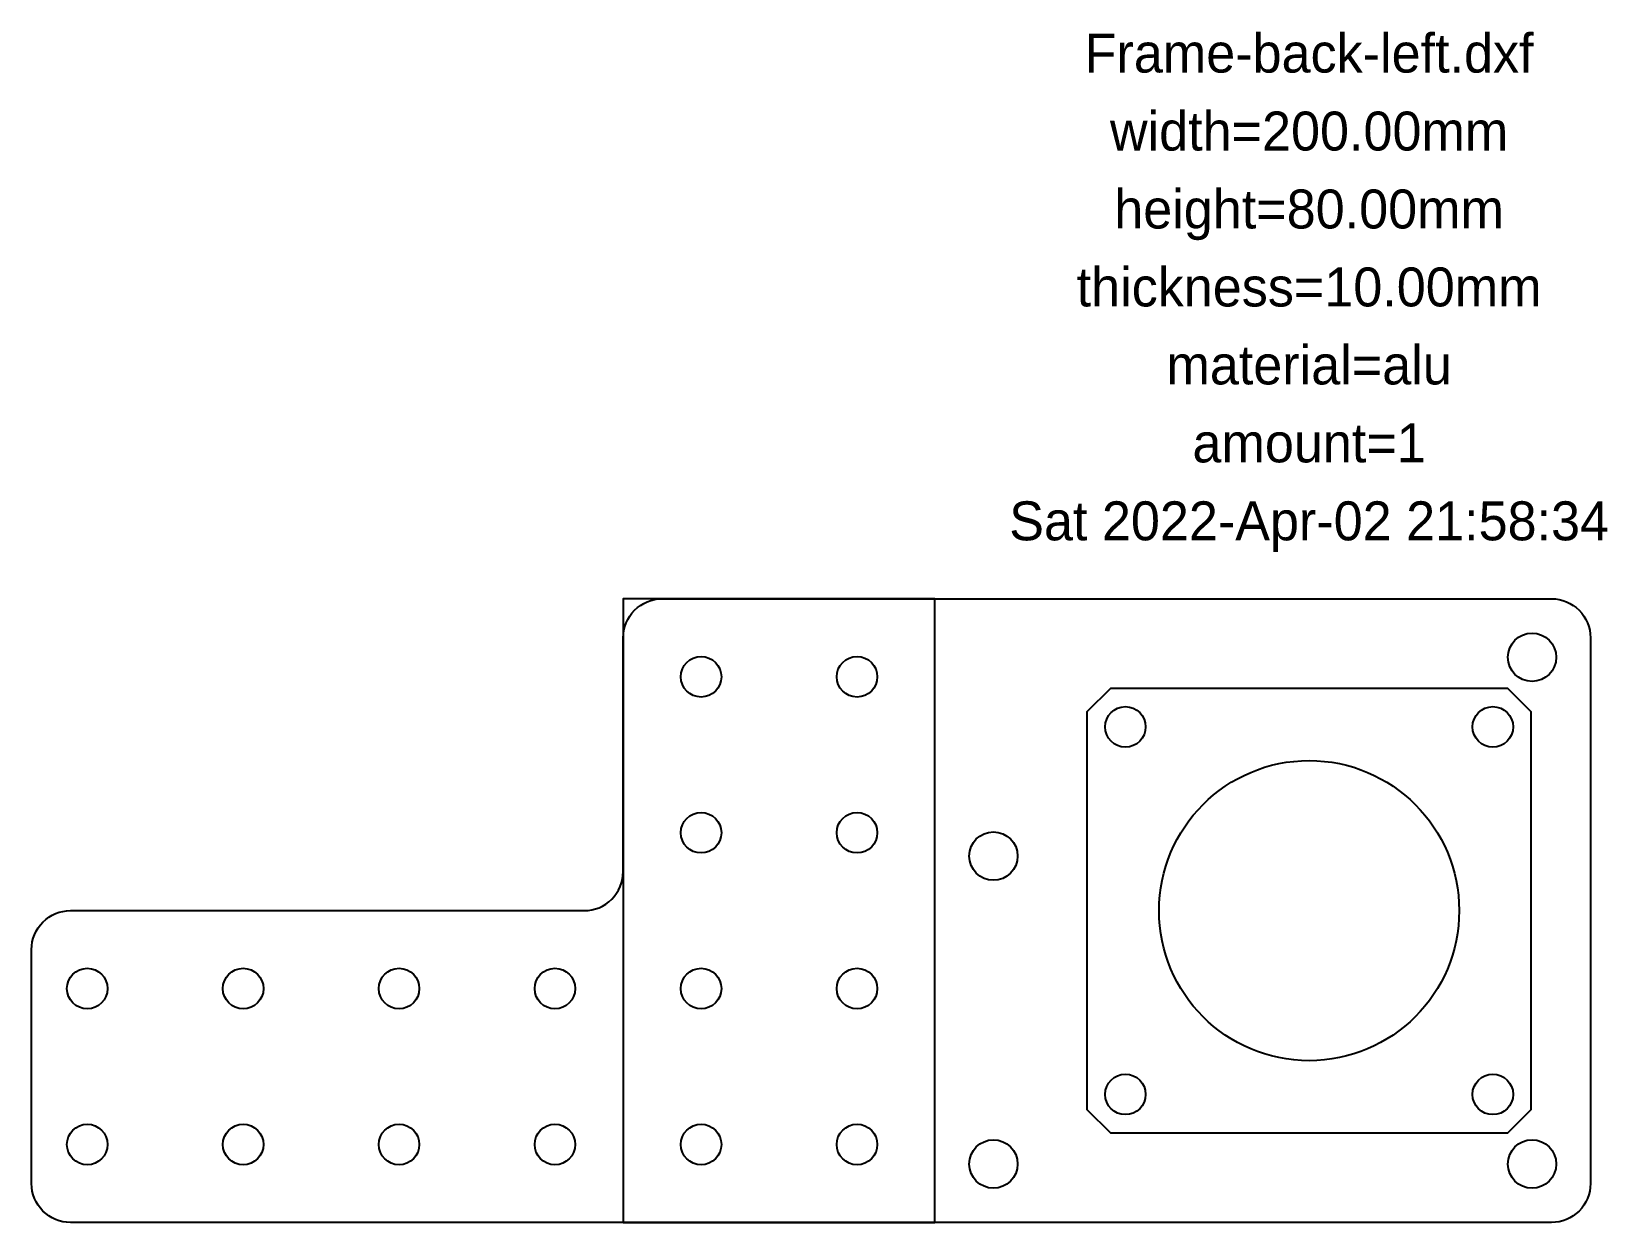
# Model space of a CAD drawing. Header units: millimetres. Extents: x -164 to 38, y -40 to 113.
import ezdxf
from ezdxf.enums import TextEntityAlignment as Align

# ---------------------------------------------------------------- set-up
doc = ezdxf.new("R2010")
doc.units = ezdxf.units.MM
doc.layers.add('annotation', color=2, linetype='Continuous')
doc.layers.add('outline', color=2, linetype='Continuous')
doc.styles.add('LiberationSerif', font='LiberationSerif-Regular.ttf')

msp = doc.modelspace()

# ---------------------------------------------------------------- linework, layer by layer
msp.add_lwpolyline([(31.1, -40), (-158.9, -40, -0.414214), (-163.9, -35), (-163.9, -5, -0.414214), (-158.9, 0), (-93, 0, 0.414214), (-88, 5), (-88, 35, -0.414214), (-83, 40), (31.1, 40, -0.414214), (36.1, 35), (36.1, -35, -0.414214)], format="xyb", close=True)
for centre, radius in [((28.6, 32.5), 3.1), ((-78, 30), 2.6), ((-58, 30), 2.6), ((-23.57, 23.57), 2.6), ((23.57, 23.57), 2.6), ((0, 0), 19.25), ((-78, 10), 2.6), ((-58, 10), 2.6), ((-40.5, 7), 3.1), ((-156.75, -10), 2.6), ((-136.75, -10), 2.6), ((-116.75, -10), 2.6), ((-96.75, -10), 2.6), ((-78, -10), 2.6), ((-58, -10), 2.6), ((-23.57, -23.57), 2.6), ((23.57, -23.57), 2.6), ((-156.75, -30), 2.6), ((-136.75, -30), 2.6), ((-116.75, -30), 2.6), ((-96.75, -30), 2.6), ((-78, -30), 2.6), ((-58, -30), 2.6), ((-40.5, -32.5), 3.1), ((28.6, -32.5), 3.1)]:
    msp.add_circle(centre, radius)
at = {"layer": 'outline'}
for points in [[(-88, -40), (-48, -40), (-48, 40), (-88, 40)], [(-25.5, -28.5), (25.5, -28.5), (28.5, -25.5), (28.5, 25.5), (25.5, 28.5), (-25.5, 28.5), (-28.5, 25.5), (-28.5, -25.5)]]:
    msp.add_lwpolyline(points, close=True, dxfattribs=at)

# ---------------------------------------------------------------- texts
at = {"layer": 'annotation', "style": 'LiberationSerif'}
for s, p in [('Frame-back-left.dxf', (0, 110)), ('width=200.00mm', (0, 100)), ('height=80.00mm', (0, 90)), ('thickness=10.00mm', (0, 80)), ('material=alu', (0, 70)), ('amount=1', (0, 60)), ('Sat 2022-Apr-02 21:58:34', (0, 50))]:
    msp.add_text(s, height=5, dxfattribs=at).set_placement(p, align=Align.MIDDLE_CENTER)

doc.saveas('drawing.dxf')
